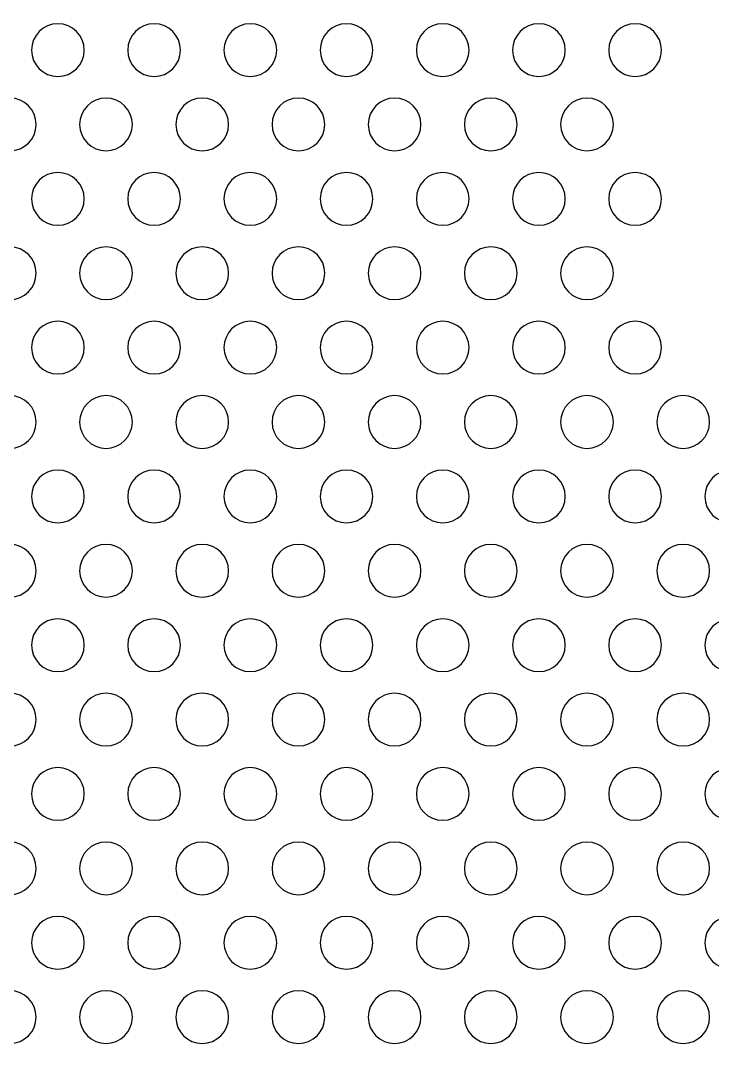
# Model space of a CAD drawing. Header units: millimetres. Extents: x 2717 to 2965, y -3 to 245.
# Drawn here: x 2761.3 to 2806, y 63.3 to 130.2 of the extents above; entities that cross this region are included whole.
import ezdxf

# ---------------------------------------------------------------- set-up
doc = ezdxf.new("R2010")
doc.units = ezdxf.units.MM
doc.layers.add('Livello 04', color=1, linetype='Continuous', true_color=0xff0000)
doc.layers.add('Predefinito', color=18, linetype='Continuous', true_color=0x000000)

msp = doc.modelspace()

# ---------------------------------------------------------------- linework, layer by layer
at = {"layer": 'Livello 04'}
msp.add_circle((2841.468, 121.039), 124, dxfattribs=at)
at = {"layer": 'Predefinito', "color": 18, "true_color": 0x000000}
for points in [[(2763.724, 129.96), (2762.783, 129.96), (2762.02, 129.197), (2762.02, 128.256)], [(2765.429, 128.256), (2765.429, 129.197), (2764.666, 129.96), (2763.724, 129.96)], [(2769.944, 129.96), (2769.002, 129.96), (2768.239, 129.197), (2768.239, 128.256)], [(2771.648, 128.256), (2771.648, 129.197), (2770.885, 129.96), (2769.944, 129.96)], [(2776.163, 129.96), (2775.222, 129.96), (2774.459, 129.197), (2774.459, 128.256)], [(2777.868, 128.256), (2777.868, 129.197), (2777.104, 129.96), (2776.163, 129.96)], [(2782.383, 129.96), (2781.442, 129.96), (2780.678, 129.197), (2780.678, 128.256)], [(2784.087, 128.256), (2784.087, 129.197), (2783.324, 129.96), (2782.383, 129.96)], [(2788.602, 129.96), (2787.661, 129.96), (2786.898, 129.197), (2786.898, 128.256)], [(2790.307, 128.256), (2790.307, 129.197), (2789.544, 129.96), (2788.602, 129.96)], [(2794.822, 129.96), (2793.881, 129.96), (2793.117, 129.197), (2793.117, 128.256)], [(2796.526, 128.256), (2796.526, 129.197), (2795.763, 129.96), (2794.822, 129.96)], [(2801.041, 129.96), (2800.1, 129.96), (2799.337, 129.197), (2799.337, 128.256)], [(2802.746, 128.256), (2802.746, 129.197), (2801.983, 129.96), (2801.041, 129.96)], [(2762.02, 128.256), (2762.02, 127.314), (2762.783, 126.551), (2763.724, 126.551)], [(2763.724, 126.551), (2764.666, 126.551), (2765.429, 127.314), (2765.429, 128.256)], [(2768.239, 128.256), (2768.239, 127.314), (2769.002, 126.551), (2769.944, 126.551)], [(2769.944, 126.551), (2770.885, 126.551), (2771.648, 127.314), (2771.648, 128.256)], [(2774.459, 128.256), (2774.459, 127.314), (2775.222, 126.551), (2776.163, 126.551)], [(2776.163, 126.551), (2777.104, 126.551), (2777.868, 127.314), (2777.868, 128.256)], [(2780.678, 128.256), (2780.678, 127.314), (2781.442, 126.551), (2782.383, 126.551)], [(2782.383, 126.551), (2783.324, 126.551), (2784.087, 127.314), (2784.087, 128.256)], [(2786.898, 128.256), (2786.898, 127.314), (2787.661, 126.551), (2788.602, 126.551)], [(2788.602, 126.551), (2789.544, 126.551), (2790.307, 127.314), (2790.307, 128.256)], [(2793.117, 128.256), (2793.117, 127.314), (2793.881, 126.551), (2794.822, 126.551)], [(2794.822, 126.551), (2795.763, 126.551), (2796.526, 127.314), (2796.526, 128.256)], [(2799.337, 128.256), (2799.337, 127.314), (2800.1, 126.551), (2801.041, 126.551)], [(2801.041, 126.551), (2801.983, 126.551), (2802.746, 127.314), (2802.746, 128.256)], [(2762.319, 123.445), (2762.319, 124.386), (2761.556, 125.149), (2760.614, 125.149)], [(2766.834, 125.149), (2765.893, 125.149), (2765.129, 124.386), (2765.129, 123.445)], [(2768.539, 123.445), (2768.539, 124.386), (2767.775, 125.149), (2766.834, 125.149)], [(2773.053, 125.149), (2772.112, 125.149), (2771.349, 124.386), (2771.349, 123.445)], [(2774.758, 123.445), (2774.758, 124.386), (2773.995, 125.149), (2773.053, 125.149)], [(2779.273, 125.149), (2778.332, 125.149), (2777.568, 124.386), (2777.568, 123.445)], [(2780.978, 123.445), (2780.978, 124.386), (2780.214, 125.149), (2779.273, 125.149)], [(2785.493, 125.149), (2784.551, 125.149), (2783.788, 124.386), (2783.788, 123.445)], [(2787.197, 123.445), (2787.197, 124.386), (2786.434, 125.149), (2785.493, 125.149)], [(2791.712, 125.149), (2790.771, 125.149), (2790.007, 124.386), (2790.007, 123.445)], [(2793.417, 123.445), (2793.417, 124.386), (2792.653, 125.149), (2791.712, 125.149)], [(2797.931, 125.149), (2796.99, 125.149), (2796.227, 124.386), (2796.227, 123.445)], [(2799.636, 123.445), (2799.636, 124.386), (2798.873, 125.149), (2797.931, 125.149)], [(2760.614, 121.74), (2761.556, 121.74), (2762.319, 122.503), (2762.319, 123.445)], [(2765.129, 123.445), (2765.129, 122.503), (2765.893, 121.74), (2766.834, 121.74)], [(2766.834, 121.74), (2767.775, 121.74), (2768.539, 122.503), (2768.539, 123.445)], [(2771.349, 123.445), (2771.349, 122.503), (2772.112, 121.74), (2773.053, 121.74)], [(2773.053, 121.74), (2773.995, 121.74), (2774.758, 122.503), (2774.758, 123.445)], [(2777.568, 123.445), (2777.568, 122.503), (2778.332, 121.74), (2779.273, 121.74)], [(2779.273, 121.74), (2780.214, 121.74), (2780.978, 122.503), (2780.978, 123.445)], [(2783.788, 123.445), (2783.788, 122.503), (2784.551, 121.74), (2785.493, 121.74)], [(2785.493, 121.74), (2786.434, 121.74), (2787.197, 122.503), (2787.197, 123.445)], [(2790.007, 123.445), (2790.007, 122.503), (2790.771, 121.74), (2791.712, 121.74)], [(2791.712, 121.74), (2792.653, 121.74), (2793.417, 122.503), (2793.417, 123.445)], [(2796.227, 123.445), (2796.227, 122.503), (2796.99, 121.74), (2797.931, 121.74)], [(2797.931, 121.74), (2798.873, 121.74), (2799.636, 122.503), (2799.636, 123.445)], [(2763.724, 120.338), (2762.783, 120.338), (2762.02, 119.575), (2762.02, 118.633)], [(2765.429, 118.633), (2765.429, 119.575), (2764.666, 120.338), (2763.724, 120.338)], [(2769.944, 120.338), (2769.002, 120.338), (2768.239, 119.575), (2768.239, 118.633)], [(2771.648, 118.633), (2771.648, 119.575), (2770.885, 120.338), (2769.944, 120.338)], [(2776.163, 120.338), (2775.222, 120.338), (2774.459, 119.575), (2774.459, 118.633)], [(2777.868, 118.633), (2777.868, 119.575), (2777.104, 120.338), (2776.163, 120.338)], [(2782.383, 120.338), (2781.442, 120.338), (2780.678, 119.575), (2780.678, 118.633)], [(2784.087, 118.633), (2784.087, 119.575), (2783.324, 120.338), (2782.383, 120.338)], [(2788.602, 120.338), (2787.661, 120.338), (2786.898, 119.575), (2786.898, 118.633)], [(2790.307, 118.633), (2790.307, 119.575), (2789.544, 120.338), (2788.602, 120.338)], [(2794.822, 120.338), (2793.881, 120.338), (2793.117, 119.575), (2793.117, 118.633)], [(2796.526, 118.633), (2796.526, 119.575), (2795.763, 120.338), (2794.822, 120.338)], [(2801.041, 120.338), (2800.1, 120.338), (2799.337, 119.575), (2799.337, 118.633)], [(2802.746, 118.633), (2802.746, 119.575), (2801.983, 120.338), (2801.041, 120.338)], [(2762.02, 118.633), (2762.02, 117.692), (2762.783, 116.929), (2763.724, 116.929)], [(2763.724, 116.929), (2764.666, 116.929), (2765.429, 117.692), (2765.429, 118.633)], [(2768.239, 118.633), (2768.239, 117.692), (2769.002, 116.929), (2769.944, 116.929)], [(2769.944, 116.929), (2770.885, 116.929), (2771.648, 117.692), (2771.648, 118.633)], [(2774.459, 118.633), (2774.459, 117.692), (2775.222, 116.929), (2776.163, 116.929)], [(2776.163, 116.929), (2777.104, 116.929), (2777.868, 117.692), (2777.868, 118.633)], [(2780.678, 118.633), (2780.678, 117.692), (2781.442, 116.929), (2782.383, 116.929)], [(2782.383, 116.929), (2783.324, 116.929), (2784.087, 117.692), (2784.087, 118.633)], [(2786.898, 118.633), (2786.898, 117.692), (2787.661, 116.929), (2788.602, 116.929)], [(2788.602, 116.929), (2789.544, 116.929), (2790.307, 117.692), (2790.307, 118.633)], [(2793.117, 118.633), (2793.117, 117.692), (2793.881, 116.929), (2794.822, 116.929)], [(2794.822, 116.929), (2795.763, 116.929), (2796.526, 117.692), (2796.526, 118.633)], [(2799.337, 118.633), (2799.337, 117.692), (2800.1, 116.929), (2801.041, 116.929)], [(2801.041, 116.929), (2801.983, 116.929), (2802.746, 117.692), (2802.746, 118.633)], [(2762.319, 113.822), (2762.319, 114.764), (2761.556, 115.526), (2760.614, 115.526)], [(2766.834, 115.526), (2765.893, 115.526), (2765.129, 114.764), (2765.129, 113.822)], [(2768.539, 113.822), (2768.539, 114.764), (2767.775, 115.526), (2766.834, 115.526)], [(2773.053, 115.526), (2772.112, 115.526), (2771.349, 114.764), (2771.349, 113.822)], [(2774.758, 113.822), (2774.758, 114.764), (2773.995, 115.526), (2773.053, 115.526)], [(2779.273, 115.526), (2778.332, 115.526), (2777.568, 114.764), (2777.568, 113.822)], [(2780.978, 113.822), (2780.978, 114.764), (2780.214, 115.526), (2779.273, 115.526)], [(2785.493, 115.526), (2784.551, 115.526), (2783.788, 114.764), (2783.788, 113.822)], [(2787.197, 113.822), (2787.197, 114.764), (2786.434, 115.526), (2785.493, 115.526)], [(2791.712, 115.526), (2790.771, 115.526), (2790.007, 114.764), (2790.007, 113.822)], [(2793.417, 113.822), (2793.417, 114.764), (2792.653, 115.526), (2791.712, 115.526)], [(2797.931, 115.526), (2796.99, 115.526), (2796.227, 114.764), (2796.227, 113.822)], [(2799.636, 113.822), (2799.636, 114.764), (2798.873, 115.526), (2797.931, 115.526)], [(2760.614, 112.118), (2761.556, 112.118), (2762.319, 112.881), (2762.319, 113.822)], [(2765.129, 113.822), (2765.129, 112.881), (2765.893, 112.118), (2766.834, 112.118)], [(2766.834, 112.118), (2767.775, 112.118), (2768.539, 112.881), (2768.539, 113.822)], [(2771.349, 113.822), (2771.349, 112.881), (2772.112, 112.118), (2773.053, 112.118)], [(2773.053, 112.118), (2773.995, 112.118), (2774.758, 112.881), (2774.758, 113.822)], [(2777.568, 113.822), (2777.568, 112.881), (2778.332, 112.118), (2779.273, 112.118)], [(2779.273, 112.118), (2780.214, 112.118), (2780.978, 112.881), (2780.978, 113.822)], [(2783.788, 113.822), (2783.788, 112.881), (2784.551, 112.118), (2785.493, 112.118)], [(2785.493, 112.118), (2786.434, 112.118), (2787.197, 112.881), (2787.197, 113.822)], [(2790.007, 113.822), (2790.007, 112.881), (2790.771, 112.118), (2791.712, 112.118)], [(2791.712, 112.118), (2792.653, 112.118), (2793.417, 112.881), (2793.417, 113.822)], [(2796.227, 113.822), (2796.227, 112.881), (2796.99, 112.118), (2797.931, 112.118)], [(2797.931, 112.118), (2798.873, 112.118), (2799.636, 112.881), (2799.636, 113.822)], [(2763.724, 110.715), (2762.783, 110.715), (2762.02, 109.952), (2762.02, 109.011)], [(2765.429, 109.011), (2765.429, 109.952), (2764.666, 110.715), (2763.724, 110.715)], [(2769.944, 110.715), (2769.002, 110.715), (2768.239, 109.952), (2768.239, 109.011)], [(2771.648, 109.011), (2771.648, 109.952), (2770.885, 110.715), (2769.944, 110.715)], [(2776.163, 110.715), (2775.222, 110.715), (2774.459, 109.952), (2774.459, 109.011)], [(2777.868, 109.011), (2777.868, 109.952), (2777.104, 110.715), (2776.163, 110.715)], [(2782.383, 110.715), (2781.442, 110.715), (2780.678, 109.952), (2780.678, 109.011)], [(2784.087, 109.011), (2784.087, 109.952), (2783.324, 110.715), (2782.383, 110.715)], [(2788.602, 110.715), (2787.661, 110.715), (2786.898, 109.952), (2786.898, 109.011)], [(2790.307, 109.011), (2790.307, 109.952), (2789.544, 110.715), (2788.602, 110.715)], [(2794.822, 110.715), (2793.881, 110.715), (2793.117, 109.952), (2793.117, 109.011)], [(2796.526, 109.011), (2796.526, 109.952), (2795.763, 110.715), (2794.822, 110.715)], [(2801.041, 110.715), (2800.1, 110.715), (2799.337, 109.952), (2799.337, 109.011)], [(2802.746, 109.011), (2802.746, 109.952), (2801.983, 110.715), (2801.041, 110.715)], [(2762.02, 109.011), (2762.02, 108.069), (2762.783, 107.306), (2763.724, 107.306)], [(2763.724, 107.306), (2764.666, 107.306), (2765.429, 108.069), (2765.429, 109.011)], [(2768.239, 109.011), (2768.239, 108.069), (2769.002, 107.306), (2769.944, 107.306)], [(2769.944, 107.306), (2770.885, 107.306), (2771.648, 108.069), (2771.648, 109.011)], [(2774.459, 109.011), (2774.459, 108.069), (2775.222, 107.306), (2776.163, 107.306)], [(2776.163, 107.306), (2777.104, 107.306), (2777.868, 108.069), (2777.868, 109.011)], [(2780.678, 109.011), (2780.678, 108.069), (2781.442, 107.306), (2782.383, 107.306)], [(2782.383, 107.306), (2783.324, 107.306), (2784.087, 108.069), (2784.087, 109.011)], [(2786.898, 109.011), (2786.898, 108.069), (2787.661, 107.306), (2788.602, 107.306)], [(2788.602, 107.306), (2789.544, 107.306), (2790.307, 108.069), (2790.307, 109.011)], [(2793.117, 109.011), (2793.117, 108.069), (2793.881, 107.306), (2794.822, 107.306)], [(2794.822, 107.306), (2795.763, 107.306), (2796.526, 108.069), (2796.526, 109.011)], [(2799.337, 109.011), (2799.337, 108.069), (2800.1, 107.306), (2801.041, 107.306)], [(2801.041, 107.306), (2801.983, 107.306), (2802.746, 108.069), (2802.746, 109.011)], [(2762.319, 104.199), (2762.319, 105.141), (2761.556, 105.904), (2760.614, 105.904)], [(2766.834, 105.904), (2765.893, 105.904), (2765.129, 105.141), (2765.129, 104.199)], [(2768.539, 104.199), (2768.539, 105.141), (2767.775, 105.904), (2766.834, 105.904)], [(2773.053, 105.904), (2772.112, 105.904), (2771.349, 105.141), (2771.349, 104.199)], [(2774.758, 104.199), (2774.758, 105.141), (2773.995, 105.904), (2773.053, 105.904)], [(2779.273, 105.904), (2778.332, 105.904), (2777.568, 105.141), (2777.568, 104.199)], [(2780.978, 104.199), (2780.978, 105.141), (2780.214, 105.904), (2779.273, 105.904)], [(2785.493, 105.904), (2784.551, 105.904), (2783.788, 105.141), (2783.788, 104.199)], [(2787.197, 104.199), (2787.197, 105.141), (2786.434, 105.904), (2785.493, 105.904)], [(2791.712, 105.904), (2790.771, 105.904), (2790.007, 105.141), (2790.007, 104.199)], [(2793.417, 104.199), (2793.417, 105.141), (2792.653, 105.904), (2791.712, 105.904)], [(2797.931, 105.904), (2796.99, 105.904), (2796.227, 105.141), (2796.227, 104.199)], [(2799.636, 104.199), (2799.636, 105.141), (2798.873, 105.904), (2797.931, 105.904)], [(2804.151, 105.904), (2803.21, 105.904), (2802.446, 105.141), (2802.446, 104.199)], [(2805.856, 104.199), (2805.856, 105.141), (2805.092, 105.904), (2804.151, 105.904)], [(2760.614, 102.495), (2761.556, 102.495), (2762.319, 103.258), (2762.319, 104.199)], [(2765.129, 104.199), (2765.129, 103.258), (2765.893, 102.495), (2766.834, 102.495)], [(2766.834, 102.495), (2767.775, 102.495), (2768.539, 103.258), (2768.539, 104.199)], [(2771.349, 104.199), (2771.349, 103.258), (2772.112, 102.495), (2773.053, 102.495)], [(2773.053, 102.495), (2773.995, 102.495), (2774.758, 103.258), (2774.758, 104.199)], [(2777.568, 104.199), (2777.568, 103.258), (2778.332, 102.495), (2779.273, 102.495)], [(2779.273, 102.495), (2780.214, 102.495), (2780.978, 103.258), (2780.978, 104.199)], [(2783.788, 104.199), (2783.788, 103.258), (2784.551, 102.495), (2785.493, 102.495)], [(2785.493, 102.495), (2786.434, 102.495), (2787.197, 103.258), (2787.197, 104.199)], [(2790.007, 104.199), (2790.007, 103.258), (2790.771, 102.495), (2791.712, 102.495)], [(2791.712, 102.495), (2792.653, 102.495), (2793.417, 103.258), (2793.417, 104.199)], [(2796.227, 104.199), (2796.227, 103.258), (2796.99, 102.495), (2797.931, 102.495)], [(2797.931, 102.495), (2798.873, 102.495), (2799.636, 103.258), (2799.636, 104.199)], [(2802.446, 104.199), (2802.446, 103.258), (2803.21, 102.495), (2804.151, 102.495)], [(2804.151, 102.495), (2805.092, 102.495), (2805.856, 103.258), (2805.856, 104.199)], [(2763.724, 101.093), (2762.783, 101.093), (2762.02, 100.329), (2762.02, 99.388)], [(2765.429, 99.388), (2765.429, 100.329), (2764.666, 101.093), (2763.724, 101.093)], [(2769.944, 101.093), (2769.002, 101.093), (2768.239, 100.329), (2768.239, 99.388)], [(2771.648, 99.388), (2771.648, 100.329), (2770.885, 101.093), (2769.944, 101.093)], [(2776.163, 101.093), (2775.222, 101.093), (2774.459, 100.329), (2774.459, 99.388)], [(2777.868, 99.388), (2777.868, 100.329), (2777.104, 101.093), (2776.163, 101.093)], [(2782.383, 101.093), (2781.442, 101.093), (2780.678, 100.329), (2780.678, 99.388)], [(2784.087, 99.388), (2784.087, 100.329), (2783.324, 101.093), (2782.383, 101.093)], [(2788.602, 101.093), (2787.661, 101.093), (2786.898, 100.329), (2786.898, 99.388)], [(2790.307, 99.388), (2790.307, 100.329), (2789.544, 101.093), (2788.602, 101.093)], [(2794.822, 101.093), (2793.881, 101.093), (2793.117, 100.329), (2793.117, 99.388)], [(2796.526, 99.388), (2796.526, 100.329), (2795.763, 101.093), (2794.822, 101.093)], [(2801.041, 101.093), (2800.1, 101.093), (2799.337, 100.329), (2799.337, 99.388)], [(2802.746, 99.388), (2802.746, 100.329), (2801.983, 101.093), (2801.041, 101.093)], [(2807.261, 101.093), (2806.319, 101.093), (2805.556, 100.329), (2805.556, 99.388)], [(2762.02, 99.388), (2762.02, 98.446), (2762.783, 97.684), (2763.724, 97.684)], [(2763.724, 97.684), (2764.666, 97.684), (2765.429, 98.446), (2765.429, 99.388)], [(2768.239, 99.388), (2768.239, 98.446), (2769.002, 97.684), (2769.944, 97.684)], [(2769.944, 97.684), (2770.885, 97.684), (2771.648, 98.446), (2771.648, 99.388)], [(2774.459, 99.388), (2774.459, 98.446), (2775.222, 97.684), (2776.163, 97.684)], [(2776.163, 97.684), (2777.104, 97.684), (2777.868, 98.446), (2777.868, 99.388)], [(2780.678, 99.388), (2780.678, 98.446), (2781.442, 97.684), (2782.383, 97.684)], [(2782.383, 97.684), (2783.324, 97.684), (2784.087, 98.446), (2784.087, 99.388)], [(2786.898, 99.388), (2786.898, 98.446), (2787.661, 97.684), (2788.602, 97.684)], [(2788.602, 97.684), (2789.544, 97.684), (2790.307, 98.446), (2790.307, 99.388)], [(2793.117, 99.388), (2793.117, 98.446), (2793.881, 97.684), (2794.822, 97.684)], [(2794.822, 97.684), (2795.763, 97.684), (2796.526, 98.446), (2796.526, 99.388)], [(2799.337, 99.388), (2799.337, 98.446), (2800.1, 97.684), (2801.041, 97.684)], [(2801.041, 97.684), (2801.983, 97.684), (2802.746, 98.446), (2802.746, 99.388)], [(2805.556, 99.388), (2805.556, 98.446), (2806.319, 97.684), (2807.261, 97.684)], [(2762.319, 94.577), (2762.319, 95.518), (2761.556, 96.281), (2760.614, 96.281)], [(2766.834, 96.281), (2765.893, 96.281), (2765.129, 95.518), (2765.129, 94.577)], [(2768.539, 94.577), (2768.539, 95.518), (2767.775, 96.281), (2766.834, 96.281)], [(2773.053, 96.281), (2772.112, 96.281), (2771.349, 95.518), (2771.349, 94.577)], [(2774.758, 94.577), (2774.758, 95.518), (2773.995, 96.281), (2773.053, 96.281)], [(2779.273, 96.281), (2778.332, 96.281), (2777.568, 95.518), (2777.568, 94.577)], [(2780.978, 94.577), (2780.978, 95.518), (2780.214, 96.281), (2779.273, 96.281)], [(2785.493, 96.281), (2784.551, 96.281), (2783.788, 95.518), (2783.788, 94.577)], [(2787.197, 94.577), (2787.197, 95.518), (2786.434, 96.281), (2785.493, 96.281)], [(2791.712, 96.281), (2790.771, 96.281), (2790.007, 95.518), (2790.007, 94.577)], [(2793.417, 94.577), (2793.417, 95.518), (2792.653, 96.281), (2791.712, 96.281)], [(2797.931, 96.281), (2796.99, 96.281), (2796.227, 95.518), (2796.227, 94.577)], [(2799.636, 94.577), (2799.636, 95.518), (2798.873, 96.281), (2797.931, 96.281)], [(2804.151, 96.281), (2803.21, 96.281), (2802.446, 95.518), (2802.446, 94.577)], [(2805.856, 94.577), (2805.856, 95.518), (2805.092, 96.281), (2804.151, 96.281)], [(2760.614, 92.872), (2761.556, 92.872), (2762.319, 93.635), (2762.319, 94.577)], [(2765.129, 94.577), (2765.129, 93.635), (2765.893, 92.872), (2766.834, 92.872)], [(2766.834, 92.872), (2767.775, 92.872), (2768.539, 93.635), (2768.539, 94.577)], [(2771.349, 94.577), (2771.349, 93.635), (2772.112, 92.872), (2773.053, 92.872)], [(2773.053, 92.872), (2773.995, 92.872), (2774.758, 93.635), (2774.758, 94.577)], [(2777.568, 94.577), (2777.568, 93.635), (2778.332, 92.872), (2779.273, 92.872)], [(2779.273, 92.872), (2780.214, 92.872), (2780.978, 93.635), (2780.978, 94.577)], [(2783.788, 94.577), (2783.788, 93.635), (2784.551, 92.872), (2785.493, 92.872)], [(2785.493, 92.872), (2786.434, 92.872), (2787.197, 93.635), (2787.197, 94.577)], [(2790.007, 94.577), (2790.007, 93.635), (2790.771, 92.872), (2791.712, 92.872)], [(2791.712, 92.872), (2792.653, 92.872), (2793.417, 93.635), (2793.417, 94.577)], [(2796.227, 94.577), (2796.227, 93.635), (2796.99, 92.872), (2797.931, 92.872)], [(2797.931, 92.872), (2798.873, 92.872), (2799.636, 93.635), (2799.636, 94.577)], [(2802.446, 94.577), (2802.446, 93.635), (2803.21, 92.872), (2804.151, 92.872)], [(2804.151, 92.872), (2805.092, 92.872), (2805.856, 93.635), (2805.856, 94.577)], [(2763.724, 91.47), (2762.783, 91.47), (2762.02, 90.707), (2762.02, 89.765)], [(2765.429, 89.765), (2765.429, 90.707), (2764.666, 91.47), (2763.724, 91.47)], [(2769.944, 91.47), (2769.002, 91.47), (2768.239, 90.707), (2768.239, 89.765)], [(2771.648, 89.765), (2771.648, 90.707), (2770.885, 91.47), (2769.944, 91.47)], [(2776.163, 91.47), (2775.222, 91.47), (2774.459, 90.707), (2774.459, 89.765)], [(2777.868, 89.765), (2777.868, 90.707), (2777.104, 91.47), (2776.163, 91.47)], [(2782.383, 91.47), (2781.442, 91.47), (2780.678, 90.707), (2780.678, 89.765)], [(2784.087, 89.765), (2784.087, 90.707), (2783.324, 91.47), (2782.383, 91.47)], [(2788.602, 91.47), (2787.661, 91.47), (2786.898, 90.707), (2786.898, 89.765)], [(2790.307, 89.765), (2790.307, 90.707), (2789.544, 91.47), (2788.602, 91.47)], [(2794.822, 91.47), (2793.881, 91.47), (2793.117, 90.707), (2793.117, 89.765)], [(2796.526, 89.765), (2796.526, 90.707), (2795.763, 91.47), (2794.822, 91.47)], [(2801.041, 91.47), (2800.1, 91.47), (2799.337, 90.707), (2799.337, 89.765)], [(2802.746, 89.765), (2802.746, 90.707), (2801.983, 91.47), (2801.041, 91.47)], [(2807.261, 91.47), (2806.319, 91.47), (2805.556, 90.707), (2805.556, 89.765)], [(2762.02, 89.765), (2762.02, 88.824), (2762.783, 88.061), (2763.724, 88.061)], [(2763.724, 88.061), (2764.666, 88.061), (2765.429, 88.824), (2765.429, 89.765)], [(2768.239, 89.765), (2768.239, 88.824), (2769.002, 88.061), (2769.944, 88.061)], [(2769.944, 88.061), (2770.885, 88.061), (2771.648, 88.824), (2771.648, 89.765)], [(2774.459, 89.765), (2774.459, 88.824), (2775.222, 88.061), (2776.163, 88.061)], [(2776.163, 88.061), (2777.104, 88.061), (2777.868, 88.824), (2777.868, 89.765)], [(2780.678, 89.765), (2780.678, 88.824), (2781.442, 88.061), (2782.383, 88.061)], [(2782.383, 88.061), (2783.324, 88.061), (2784.087, 88.824), (2784.087, 89.765)], [(2786.898, 89.765), (2786.898, 88.824), (2787.661, 88.061), (2788.602, 88.061)], [(2788.602, 88.061), (2789.544, 88.061), (2790.307, 88.824), (2790.307, 89.765)], [(2793.117, 89.765), (2793.117, 88.824), (2793.881, 88.061), (2794.822, 88.061)], [(2794.822, 88.061), (2795.763, 88.061), (2796.526, 88.824), (2796.526, 89.765)], [(2799.337, 89.765), (2799.337, 88.824), (2800.1, 88.061), (2801.041, 88.061)], [(2801.041, 88.061), (2801.983, 88.061), (2802.746, 88.824), (2802.746, 89.765)], [(2805.556, 89.765), (2805.556, 88.824), (2806.319, 88.061), (2807.261, 88.061)], [(2762.319, 84.954), (2762.319, 85.895), (2761.556, 86.659), (2760.614, 86.659)], [(2766.834, 86.659), (2765.893, 86.659), (2765.129, 85.895), (2765.129, 84.954)], [(2768.539, 84.954), (2768.539, 85.895), (2767.775, 86.659), (2766.834, 86.659)], [(2773.053, 86.659), (2772.112, 86.659), (2771.349, 85.895), (2771.349, 84.954)], [(2774.758, 84.954), (2774.758, 85.895), (2773.995, 86.659), (2773.053, 86.659)], [(2779.273, 86.659), (2778.332, 86.659), (2777.568, 85.895), (2777.568, 84.954)], [(2780.978, 84.954), (2780.978, 85.895), (2780.214, 86.659), (2779.273, 86.659)], [(2785.493, 86.659), (2784.551, 86.659), (2783.788, 85.895), (2783.788, 84.954)], [(2787.197, 84.954), (2787.197, 85.895), (2786.434, 86.659), (2785.493, 86.659)], [(2791.712, 86.659), (2790.771, 86.659), (2790.007, 85.895), (2790.007, 84.954)], [(2793.417, 84.954), (2793.417, 85.895), (2792.653, 86.659), (2791.712, 86.659)], [(2797.931, 86.659), (2796.99, 86.659), (2796.227, 85.895), (2796.227, 84.954)], [(2799.636, 84.954), (2799.636, 85.895), (2798.873, 86.659), (2797.931, 86.659)], [(2804.151, 86.659), (2803.21, 86.659), (2802.446, 85.895), (2802.446, 84.954)], [(2805.856, 84.954), (2805.856, 85.895), (2805.092, 86.659), (2804.151, 86.659)], [(2760.614, 83.25), (2761.556, 83.25), (2762.319, 84.012), (2762.319, 84.954)], [(2765.129, 84.954), (2765.129, 84.012), (2765.893, 83.25), (2766.834, 83.25)], [(2766.834, 83.25), (2767.775, 83.25), (2768.539, 84.012), (2768.539, 84.954)], [(2771.349, 84.954), (2771.349, 84.012), (2772.112, 83.25), (2773.053, 83.25)], [(2773.053, 83.25), (2773.995, 83.25), (2774.758, 84.012), (2774.758, 84.954)], [(2777.568, 84.954), (2777.568, 84.012), (2778.332, 83.25), (2779.273, 83.25)], [(2779.273, 83.25), (2780.214, 83.25), (2780.978, 84.012), (2780.978, 84.954)], [(2783.788, 84.954), (2783.788, 84.012), (2784.551, 83.25), (2785.493, 83.25)], [(2785.493, 83.25), (2786.434, 83.25), (2787.197, 84.012), (2787.197, 84.954)], [(2790.007, 84.954), (2790.007, 84.012), (2790.771, 83.25), (2791.712, 83.25)], [(2791.712, 83.25), (2792.653, 83.25), (2793.417, 84.012), (2793.417, 84.954)], [(2796.227, 84.954), (2796.227, 84.012), (2796.99, 83.25), (2797.931, 83.25)], [(2797.931, 83.25), (2798.873, 83.25), (2799.636, 84.012), (2799.636, 84.954)], [(2802.446, 84.954), (2802.446, 84.012), (2803.21, 83.25), (2804.151, 83.25)], [(2804.151, 83.25), (2805.092, 83.25), (2805.856, 84.012), (2805.856, 84.954)], [(2763.724, 81.847), (2762.783, 81.847), (2762.02, 81.084), (2762.02, 80.143)], [(2765.429, 80.143), (2765.429, 81.084), (2764.666, 81.847), (2763.724, 81.847)], [(2769.944, 81.847), (2769.002, 81.847), (2768.239, 81.084), (2768.239, 80.143)], [(2771.648, 80.143), (2771.648, 81.084), (2770.885, 81.847), (2769.944, 81.847)], [(2776.163, 81.847), (2775.222, 81.847), (2774.459, 81.084), (2774.459, 80.143)], [(2777.868, 80.143), (2777.868, 81.084), (2777.104, 81.847), (2776.163, 81.847)], [(2782.383, 81.847), (2781.442, 81.847), (2780.678, 81.084), (2780.678, 80.143)], [(2784.087, 80.143), (2784.087, 81.084), (2783.324, 81.847), (2782.383, 81.847)], [(2788.602, 81.847), (2787.661, 81.847), (2786.898, 81.084), (2786.898, 80.143)], [(2790.307, 80.143), (2790.307, 81.084), (2789.544, 81.847), (2788.602, 81.847)], [(2794.822, 81.847), (2793.881, 81.847), (2793.117, 81.084), (2793.117, 80.143)], [(2796.526, 80.143), (2796.526, 81.084), (2795.763, 81.847), (2794.822, 81.847)], [(2801.041, 81.847), (2800.1, 81.847), (2799.337, 81.084), (2799.337, 80.143)], [(2802.746, 80.143), (2802.746, 81.084), (2801.983, 81.847), (2801.041, 81.847)], [(2807.261, 81.847), (2806.319, 81.847), (2805.556, 81.084), (2805.556, 80.143)], [(2762.02, 80.143), (2762.02, 79.202), (2762.783, 78.438), (2763.724, 78.438)], [(2763.724, 78.438), (2764.666, 78.438), (2765.429, 79.202), (2765.429, 80.143)], [(2768.239, 80.143), (2768.239, 79.202), (2769.002, 78.438), (2769.944, 78.438)], [(2769.944, 78.438), (2770.885, 78.438), (2771.648, 79.202), (2771.648, 80.143)], [(2774.459, 80.143), (2774.459, 79.202), (2775.222, 78.438), (2776.163, 78.438)], [(2776.163, 78.438), (2777.104, 78.438), (2777.868, 79.202), (2777.868, 80.143)], [(2780.678, 80.143), (2780.678, 79.202), (2781.442, 78.438), (2782.383, 78.438)], [(2782.383, 78.438), (2783.324, 78.438), (2784.087, 79.202), (2784.087, 80.143)], [(2786.898, 80.143), (2786.898, 79.202), (2787.661, 78.438), (2788.602, 78.438)], [(2788.602, 78.438), (2789.544, 78.438), (2790.307, 79.202), (2790.307, 80.143)], [(2793.117, 80.143), (2793.117, 79.202), (2793.881, 78.438), (2794.822, 78.438)], [(2794.822, 78.438), (2795.763, 78.438), (2796.526, 79.202), (2796.526, 80.143)], [(2799.337, 80.143), (2799.337, 79.202), (2800.1, 78.438), (2801.041, 78.438)], [(2801.041, 78.438), (2801.983, 78.438), (2802.746, 79.202), (2802.746, 80.143)], [(2805.556, 80.143), (2805.556, 79.202), (2806.319, 78.438), (2807.261, 78.438)], [(2762.319, 75.331), (2762.319, 76.273), (2761.556, 77.036), (2760.614, 77.036)], [(2766.834, 77.036), (2765.893, 77.036), (2765.129, 76.273), (2765.129, 75.331)], [(2768.539, 75.331), (2768.539, 76.273), (2767.775, 77.036), (2766.834, 77.036)], [(2773.053, 77.036), (2772.112, 77.036), (2771.349, 76.273), (2771.349, 75.331)], [(2774.758, 75.331), (2774.758, 76.273), (2773.995, 77.036), (2773.053, 77.036)], [(2779.273, 77.036), (2778.332, 77.036), (2777.568, 76.273), (2777.568, 75.331)], [(2780.978, 75.331), (2780.978, 76.273), (2780.214, 77.036), (2779.273, 77.036)], [(2785.493, 77.036), (2784.551, 77.036), (2783.788, 76.273), (2783.788, 75.331)], [(2787.197, 75.331), (2787.197, 76.273), (2786.434, 77.036), (2785.493, 77.036)], [(2791.712, 77.036), (2790.771, 77.036), (2790.007, 76.273), (2790.007, 75.331)], [(2793.417, 75.331), (2793.417, 76.273), (2792.653, 77.036), (2791.712, 77.036)], [(2797.931, 77.036), (2796.99, 77.036), (2796.227, 76.273), (2796.227, 75.331)], [(2799.636, 75.331), (2799.636, 76.273), (2798.873, 77.036), (2797.931, 77.036)], [(2804.151, 77.036), (2803.21, 77.036), (2802.446, 76.273), (2802.446, 75.331)], [(2805.856, 75.331), (2805.856, 76.273), (2805.092, 77.036), (2804.151, 77.036)], [(2760.614, 73.627), (2761.556, 73.627), (2762.319, 74.39), (2762.319, 75.331)], [(2765.129, 75.331), (2765.129, 74.39), (2765.893, 73.627), (2766.834, 73.627)], [(2766.834, 73.627), (2767.775, 73.627), (2768.539, 74.39), (2768.539, 75.331)], [(2771.349, 75.331), (2771.349, 74.39), (2772.112, 73.627), (2773.053, 73.627)], [(2773.053, 73.627), (2773.995, 73.627), (2774.758, 74.39), (2774.758, 75.331)], [(2777.568, 75.331), (2777.568, 74.39), (2778.332, 73.627), (2779.273, 73.627)], [(2779.273, 73.627), (2780.214, 73.627), (2780.978, 74.39), (2780.978, 75.331)], [(2783.788, 75.331), (2783.788, 74.39), (2784.551, 73.627), (2785.493, 73.627)], [(2785.493, 73.627), (2786.434, 73.627), (2787.197, 74.39), (2787.197, 75.331)], [(2790.007, 75.331), (2790.007, 74.39), (2790.771, 73.627), (2791.712, 73.627)], [(2791.712, 73.627), (2792.653, 73.627), (2793.417, 74.39), (2793.417, 75.331)], [(2796.227, 75.331), (2796.227, 74.39), (2796.99, 73.627), (2797.931, 73.627)], [(2797.931, 73.627), (2798.873, 73.627), (2799.636, 74.39), (2799.636, 75.331)], [(2802.446, 75.331), (2802.446, 74.39), (2803.21, 73.627), (2804.151, 73.627)], [(2804.151, 73.627), (2805.092, 73.627), (2805.856, 74.39), (2805.856, 75.331)], [(2763.724, 72.225), (2762.783, 72.225), (2762.02, 71.461), (2762.02, 70.52)], [(2765.429, 70.52), (2765.429, 71.461), (2764.666, 72.225), (2763.724, 72.225)], [(2769.944, 72.225), (2769.002, 72.225), (2768.239, 71.461), (2768.239, 70.52)], [(2771.648, 70.52), (2771.648, 71.461), (2770.885, 72.225), (2769.944, 72.225)], [(2776.163, 72.225), (2775.222, 72.225), (2774.459, 71.461), (2774.459, 70.52)], [(2777.868, 70.52), (2777.868, 71.461), (2777.104, 72.225), (2776.163, 72.225)], [(2782.383, 72.225), (2781.442, 72.225), (2780.678, 71.461), (2780.678, 70.52)], [(2784.087, 70.52), (2784.087, 71.461), (2783.324, 72.225), (2782.383, 72.225)], [(2788.602, 72.225), (2787.661, 72.225), (2786.898, 71.461), (2786.898, 70.52)], [(2790.307, 70.52), (2790.307, 71.461), (2789.544, 72.225), (2788.602, 72.225)], [(2794.822, 72.225), (2793.881, 72.225), (2793.117, 71.461), (2793.117, 70.52)], [(2796.526, 70.52), (2796.526, 71.461), (2795.763, 72.225), (2794.822, 72.225)], [(2801.041, 72.225), (2800.1, 72.225), (2799.337, 71.461), (2799.337, 70.52)], [(2802.746, 70.52), (2802.746, 71.461), (2801.983, 72.225), (2801.041, 72.225)], [(2807.261, 72.225), (2806.319, 72.225), (2805.556, 71.461), (2805.556, 70.52)], [(2762.02, 70.52), (2762.02, 69.579), (2762.783, 68.816), (2763.724, 68.816)], [(2763.724, 68.816), (2764.666, 68.816), (2765.429, 69.579), (2765.429, 70.52)], [(2768.239, 70.52), (2768.239, 69.579), (2769.002, 68.816), (2769.944, 68.816)], [(2769.944, 68.816), (2770.885, 68.816), (2771.648, 69.579), (2771.648, 70.52)], [(2774.459, 70.52), (2774.459, 69.579), (2775.222, 68.816), (2776.163, 68.816)], [(2776.163, 68.816), (2777.104, 68.816), (2777.868, 69.579), (2777.868, 70.52)], [(2780.678, 70.52), (2780.678, 69.579), (2781.442, 68.816), (2782.383, 68.816)], [(2782.383, 68.816), (2783.324, 68.816), (2784.087, 69.579), (2784.087, 70.52)], [(2786.898, 70.52), (2786.898, 69.579), (2787.661, 68.816), (2788.602, 68.816)], [(2788.602, 68.816), (2789.544, 68.816), (2790.307, 69.579), (2790.307, 70.52)], [(2793.117, 70.52), (2793.117, 69.579), (2793.881, 68.816), (2794.822, 68.816)], [(2794.822, 68.816), (2795.763, 68.816), (2796.526, 69.579), (2796.526, 70.52)], [(2799.337, 70.52), (2799.337, 69.579), (2800.1, 68.816), (2801.041, 68.816)], [(2801.041, 68.816), (2801.983, 68.816), (2802.746, 69.579), (2802.746, 70.52)], [(2805.556, 70.52), (2805.556, 69.579), (2806.319, 68.816), (2807.261, 68.816)], [(2762.319, 65.709), (2762.319, 66.65), (2761.556, 67.413), (2760.614, 67.413)], [(2766.834, 67.413), (2765.893, 67.413), (2765.129, 66.65), (2765.129, 65.709)], [(2768.539, 65.709), (2768.539, 66.65), (2767.775, 67.413), (2766.834, 67.413)], [(2773.053, 67.413), (2772.112, 67.413), (2771.349, 66.65), (2771.349, 65.709)], [(2774.758, 65.709), (2774.758, 66.65), (2773.995, 67.413), (2773.053, 67.413)], [(2779.273, 67.413), (2778.332, 67.413), (2777.568, 66.65), (2777.568, 65.709)], [(2780.978, 65.709), (2780.978, 66.65), (2780.214, 67.413), (2779.273, 67.413)], [(2785.493, 67.413), (2784.551, 67.413), (2783.788, 66.65), (2783.788, 65.709)], [(2787.197, 65.709), (2787.197, 66.65), (2786.434, 67.413), (2785.493, 67.413)], [(2791.712, 67.413), (2790.771, 67.413), (2790.007, 66.65), (2790.007, 65.709)], [(2793.417, 65.709), (2793.417, 66.65), (2792.653, 67.413), (2791.712, 67.413)], [(2797.931, 67.413), (2796.99, 67.413), (2796.227, 66.65), (2796.227, 65.709)], [(2799.636, 65.709), (2799.636, 66.65), (2798.873, 67.413), (2797.931, 67.413)], [(2804.151, 67.413), (2803.21, 67.413), (2802.446, 66.65), (2802.446, 65.709)], [(2805.856, 65.709), (2805.856, 66.65), (2805.092, 67.413), (2804.151, 67.413)], [(2760.614, 64.004), (2761.556, 64.004), (2762.319, 64.768), (2762.319, 65.709)], [(2765.129, 65.709), (2765.129, 64.768), (2765.893, 64.004), (2766.834, 64.004)], [(2766.834, 64.004), (2767.775, 64.004), (2768.539, 64.768), (2768.539, 65.709)], [(2771.349, 65.709), (2771.349, 64.768), (2772.112, 64.004), (2773.053, 64.004)], [(2773.053, 64.004), (2773.995, 64.004), (2774.758, 64.768), (2774.758, 65.709)], [(2777.568, 65.709), (2777.568, 64.768), (2778.332, 64.004), (2779.273, 64.004)], [(2779.273, 64.004), (2780.214, 64.004), (2780.978, 64.768), (2780.978, 65.709)], [(2783.788, 65.709), (2783.788, 64.768), (2784.551, 64.004), (2785.493, 64.004)], [(2785.493, 64.004), (2786.434, 64.004), (2787.197, 64.768), (2787.197, 65.709)], [(2790.007, 65.709), (2790.007, 64.768), (2790.771, 64.004), (2791.712, 64.004)], [(2791.712, 64.004), (2792.653, 64.004), (2793.417, 64.768), (2793.417, 65.709)], [(2796.227, 65.709), (2796.227, 64.768), (2796.99, 64.004), (2797.931, 64.004)], [(2797.931, 64.004), (2798.873, 64.004), (2799.636, 64.768), (2799.636, 65.709)], [(2802.446, 65.709), (2802.446, 64.768), (2803.21, 64.004), (2804.151, 64.004)], [(2804.151, 64.004), (2805.092, 64.004), (2805.856, 64.768), (2805.856, 65.709)]]:
    msp.add_open_spline(points, degree=3, dxfattribs=at)

doc.saveas('drawing.dxf')
